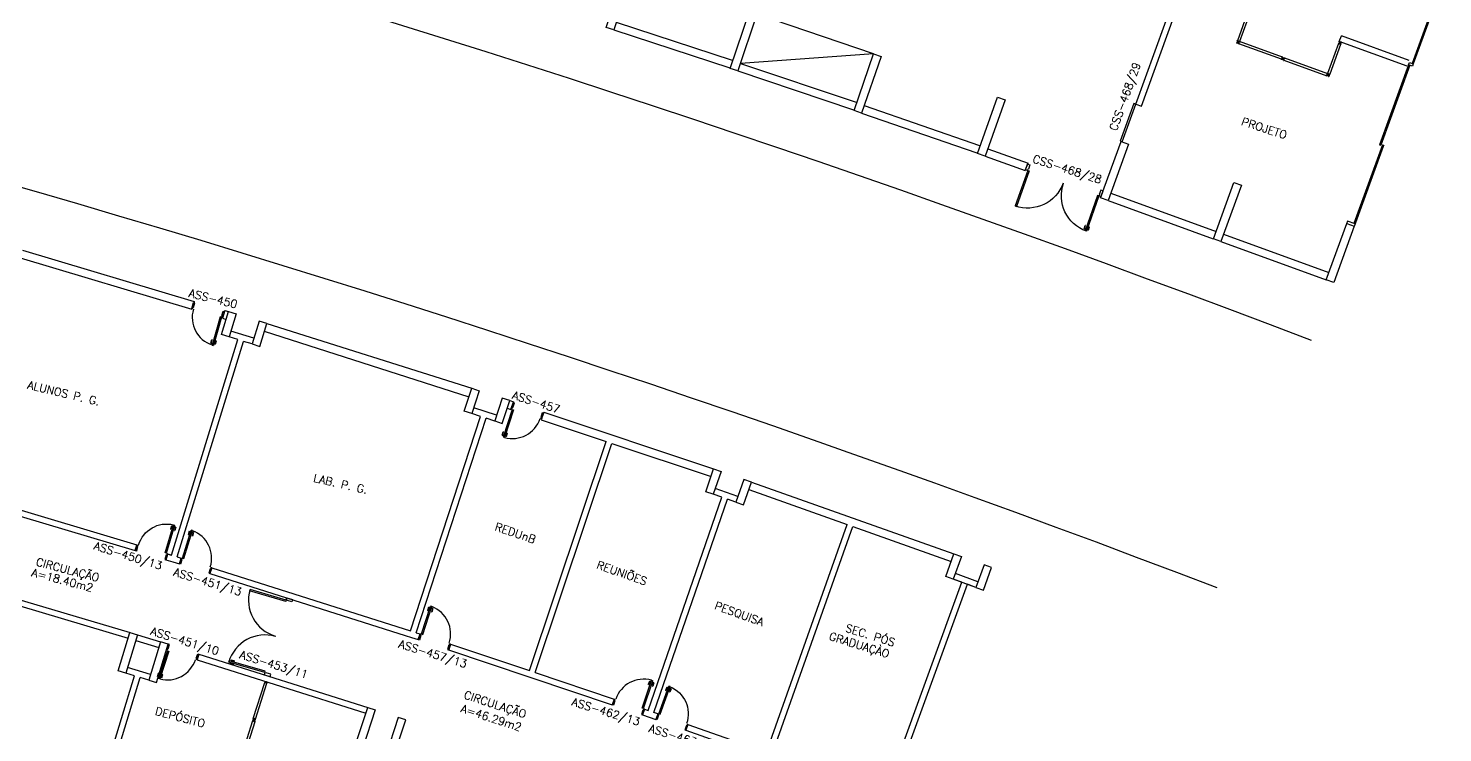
# Model space of a CAD drawing. Extents: x -152 to 150, y 325 to 437.
# Drawn here: x 104.86 to 140.21, y 347.88 to 365.49 of the extents above; entities that cross this region are included whole.
import ezdxf
from ezdxf.enums import TextEntityAlignment as Align

# ---------------------------------------------------------------- set-up
doc = ezdxf.new("R2010")
doc.units = 0
doc.header["$LTSCALE"] = 0.01
doc.header["$MEASUREMENT"] = 0
doc.layers.get('0').update_dxf_attribs({"linetype": 'CONTINUOUS'})
for name, color, linetype in [('ALV', 2, 'CONTINUOUS'), ('AREA', 2, 'CONTINUOUS'), ('DIV', 2, 'CONTINUOUS'), ('ESQ', 1, 'CONTINUOUS'), ('ESTR', 3, 'CONTINUOUS'), ('PISO', 1, 'CONTINUOUS'), ('TEXTO', 2, 'CONTINUOUS'), ('TEXTO-ENDEREÇO', 2, 'CONTINUOUS')]:
    doc.layers.add(name, color=color, linetype=linetype)
doc.styles.add('UNB-100', font='simplex.shx', dxfattribs={"height": 3})
doc.styles.add('UNB-100-1', font='simplex.shx', dxfattribs={"height": 0.2})

# ---------------------------------------------------------------- blocks, each defined once
blk = doc.blocks.new('PILAR-SSC')
blk.add_lwpolyline([(0.203, -42.962), (0.203, -44.462), (0.003, -44.462), (0.003, -42.962)], close=True)
blk = doc.blocks.new('PTDP-SSC')
at = {"color": 2}
for p, q in [((0.055, 1.015), (0.09, 1.015)), ((0.055, 0.075), (0.055, 1.015)), ((0.09, 0.075), (0.09, 1.015)), ((1.91, 0.075), (1.91, 1.015)), ((1.945, 1.015), (1.91, 1.015)), ((1.945, 0.075), (1.945, 1.015)), ((0.05, 0.075), (0, 0.075)), ((0, 0.075), (0, -0.075)), ((0.05, 0.04), (0.05, 0.075)), ((0.06, 0.04), (0.05, 0.04)), ((0.055, 0.075), (0.09, 0.075)), ((0.06, -0.075), (0.06, 0.04)), ((1.945, 0.075), (1.91, 0.075)), ((1.94, -0.075), (1.94, 0.04)), ((1.94, 0.04), (1.95, 0.04)), ((1.95, 0.04), (1.95, 0.075)), ((1.95, 0.075), (2, 0.075)), ((2, 0.075), (2, -0.075)), ((0, -0.075), (0.06, -0.075)), ((2, -0.075), (1.94, -0.075))]:
    blk.add_line(p, q, dxfattribs=at)
at = {"color": 1}
for centre, start, end in [((0.055, 0.075), 0, 90), ((1.945, 0.075), 90, 180)]:
    blk.add_arc(centre, 0.94, start, end, dxfattribs=at)
blk = doc.blocks.new('PD80-SSC')
at = {"color": 2}
for p, q in [((-0.777, 0.01), (-0.777, -0.03)), ((-0.777, 0.01), (-0.687, 0.01)), ((-0.687, 0), (-0.687, 0.01)), ((-0.075, 0), (0.075, 0)), ((-0.075, 0), (-0.075, -0.02)), ((0.075, -0.03), (0.075, 0)), ((-0.817, -0.065), (-0.817, -0.03)), ((-0.085, -0.03), (-0.817, -0.03)), ((-0.085, -0.065), (-0.817, -0.065)), ((-0.777, -0.105), (-0.777, -0.065)), ((-0.777, -0.105), (-0.687, -0.105)), ((-0.767, 0), (-0.767, -0.03)), ((-0.767, 0), (-0.687, 0)), ((-0.767, -0.095), (-0.767, -0.065)), ((-0.767, -0.095), (-0.687, -0.095)), ((-0.687, -0.095), (-0.687, -0.105)), ((-0.085, -0.03), (-0.085, -0.065)), ((-0.075, -0.02), (-0.04, -0.02)), ((-0.04, -0.03), (-0.04, -0.02)), ((-0.04, -0.03), (0.075, -0.03)), ((-0.075, -0.781), (-0.04, -0.781)), ((-0.075, -0.801), (-0.075, -0.781)), ((-0.075, -0.801), (0.075, -0.801)), ((-0.075, -0.802), (0.075, -0.802)), ((-0.04, -0.771), (0.075, -0.771)), ((-0.04, -0.771), (-0.04, -0.781)), ((0.075, -0.771), (0.075, -0.801))]:
    blk.add_line(p, q, dxfattribs=at)
at = {"color": 1}
blk.add_arc((-0.085, -0.03), 0.731, 182.6571, 270, dxfattribs=at)
blk = doc.blocks.new('PE80-SSC')
at = {"color": 2}
for p, q in [((0.075, 0), (-0.075, 0)), ((-0.075, -0.03), (-0.075, 0)), ((0.075, 0), (0.075, -0.02)), ((0.777, 0.01), (0.687, 0.01)), ((0.687, 0), (0.687, 0.01)), ((0.777, 0.01), (0.777, -0.03)), ((0.04, -0.03), (-0.075, -0.03)), ((0.075, -0.02), (0.04, -0.02)), ((0.04, -0.03), (0.04, -0.02)), ((0.085, -0.03), (0.817, -0.03)), ((0.085, -0.03), (0.085, -0.065)), ((0.085, -0.065), (0.817, -0.065)), ((0.767, 0), (0.687, 0)), ((0.767, -0.095), (0.687, -0.095)), ((0.687, -0.095), (0.687, -0.105)), ((0.777, -0.105), (0.687, -0.105)), ((0.767, 0), (0.767, -0.03)), ((0.767, -0.095), (0.767, -0.065)), ((0.777, -0.105), (0.777, -0.065)), ((0.817, -0.065), (0.817, -0.03)), ((0.04, -0.771), (-0.075, -0.771)), ((-0.075, -0.771), (-0.075, -0.801)), ((0.075, -0.801), (-0.075, -0.801)), ((0.075, -0.802), (-0.075, -0.802)), ((0.04, -0.771), (0.04, -0.781)), ((0.075, -0.781), (0.04, -0.781)), ((0.075, -0.801), (0.075, -0.781))]:
    blk.add_line(p, q, dxfattribs=at)
at = {"color": 1}
blk.add_arc((0.085, -0.03), 0.731, 270, 357.3429, dxfattribs=at)
blk = doc.blocks.new('DIVINI-SSC')
for p, q in [((-0.02, 0), (-0.02, -0.008)), ((-0.02, 0), (0.001, 0)), ((-0.005, 0), (0.005, 0)), ((0, 0.005), (0, -0.005)), ((0.001, 0), (0.02, 0)), ((-0.03, -0.008), (-0.02, -0.008)), ((-0.03, -0.008), (-0.03, -0.028)), ((-0.03, -0.028), (-0.008, -0.028)), ((-0.03, -0.03), (0.03, -0.03)), ((-0.03, -0.975), (-0.03, -0.03)), ((-0.009, -0.03), (-0.027, -0.03)), ((-0.008, -0.019), (0.008, -0.019)), ((-0.008, -0.019), (-0.008, -0.028)), ((-0.006, -0.021), (-0.006, -0.03)), ((0.006, -0.021), (-0.006, -0.021)), ((-0.006, -0.023), (-0.006, -0.027)), ((-0.004, -0.021), (0.004, -0.021)), ((0.006, -0.021), (0.006, -0.03)), ((0.006, -0.023), (0.006, -0.027)), ((0.008, -0.019), (0.008, -0.028)), ((0.03, -0.028), (0.008, -0.028)), ((0.009, -0.03), (0.027, -0.03)), ((0.02, 0), (0.02, -0.008)), ((0.03, -0.008), (0.02, -0.008)), ((0.03, -0.008), (0.03, -0.028)), ((0.03, -0.975), (0.03, -0.03)), ((-0.03, -0.975), (0.03, -0.975)), ((-0.009, -0.975), (-0.027, -0.975)), ((-0.006, -0.985), (-0.006, -0.975)), ((0.006, -0.985), (-0.006, -0.985)), ((0.006, -1.01), (-0.006, -1.01)), ((0, -0.985), (0, -0.988)), ((0, -1.003), (0, -1.018)), ((0.004, -0.951), (0.004, -0.953)), ((0.006, -0.985), (0.006, -0.975)), ((0.03, -0.975), (0.009, -0.975)), ((0.009, -0.975), (0.027, -0.975))]:
    blk.add_line(p, q)
blk = doc.blocks.new('DIVMT-SSC')
for p, q in [((0, 0.005), (0, -0.005)), ((0, -0.005), (0, 0.005)), ((-0.03, -0.03), (-0.03, -0.97)), ((0.006, -0.03), (-0.006, -0.03)), ((-0.005, 0), (0.005, 0)), ((0.005, 0), (-0.005, 0)), ((0.006, -0.02), (0.006, -0.03)), ((0.03, -0.03), (0.03, -0.97)), ((0.03, -0.97), (-0.03, -0.97)), ((-0.006, -0.98), (-0.006, -0.97)), ((-0.006, -0.98), (0.006, -0.98)), ((0.006, -1.001), (-0.006, -1.001)), ((0.005, -0.97), (-0.005, -0.97)), ((0, -0.994), (0, -1.007)), ((0, -1.02), (0, -1.021)), ((0.006, -0.98), (0.006, -0.97))]:
    blk.add_line(p, q)
blk.add_lwpolyline([(0.006, -0.02), (-0.006, -0.02), (0.006, -0.02), (0.006, -0.03), (0.03, -0.03), (0.03, -0.008), (0.02, -0.008), (0.02, 0.008), (0.03, 0.008), (0.03, 0.03), (0.006, 0.03), (0.006, 0.02), (-0.006, 0.02), (-0.006, 0.03), (-0.03, 0.03), (-0.03, 0.008), (-0.02, 0.008), (-0.02, -0.008), (-0.03, -0.008), (-0.03, -0.03), (-0.006, -0.03), (-0.006, -0.02), (-0.006, -0.03)])
blk = doc.blocks.new('DIV12-SSC')
for p, q in [((-0.005, 0), (0.005, 0)), ((0, -0.005), (0, 0.005)), ((0.024, 0.019), (0.029, 0.019)), ((0.024, 0.019), (0.024, 0.017)), ((0.024, 0.017), (0.029, 0.017)), ((0.029, 0.03), (0.043, 0.03)), ((0.029, 0.019), (0.029, 0.03)), ((0.029, -0.017), (0.029, 0.017)), ((0.03, 0.029), (1.169, 0.029)), ((0.03, -0.029), (0.03, 0.029)), ((0.043, 0.03), (0.043, 0.029)), ((1.157, 0.03), (1.157, 0.029)), ((1.171, 0.03), (1.157, 0.03)), ((1.169, -0.029), (1.169, 0.029)), ((1.171, 0.019), (1.171, 0.03)), ((1.176, 0.019), (1.171, 0.019)), ((1.176, 0.017), (1.171, 0.017)), ((1.171, -0.017), (1.171, 0.017)), ((1.176, 0.019), (1.176, 0.017)), ((1.195, 0), (1.205, 0)), ((1.2, -0.005), (1.2, 0.005)), ((0.024, -0.017), (0.029, -0.017)), ((0.024, -0.017), (0.024, -0.019)), ((0.024, -0.019), (0.029, -0.019)), ((0.029, -0.031), (0.029, -0.019)), ((0.029, -0.031), (0.043, -0.031)), ((0.03, -0.029), (1.169, -0.029)), ((0.043, -0.029), (0.043, -0.031)), ((1.157, -0.029), (1.157, -0.031)), ((1.171, -0.031), (1.157, -0.031)), ((1.176, -0.017), (1.171, -0.017)), ((1.176, -0.019), (1.171, -0.019)), ((1.171, -0.031), (1.171, -0.019)), ((1.176, -0.017), (1.176, -0.019))]:
    blk.add_line(p, q)
blk = doc.blocks.new('MTDIV-SSC')
for p, q in [((-0.0185, 0.0285), (-0.0285, 0.0285)), ((-0.0285, 0.0185), (-0.0285, 0.0285)), ((-0.0265, 0.0185), (-0.0285, 0.0185)), ((-0.0265, 0.0265), (-0.0185, 0.0265)), ((-0.0265, 0.0235), (-0.0265, 0.0265)), ((-0.0215, 0.0235), (-0.0265, 0.0235)), ((-0.0265, 0.0235), (0.0265, 0.0235)), ((-0.0265, 0.0215), (-0.0235, 0.0215)), ((-0.0265, 0.0185), (-0.0265, 0.0215)), ((-0.0235, 0.0215), (-0.0235, -0.0215)), ((-0.0215, 0.0235), (-0.0215, 0.0215)), ((-0.0215, 0.0215), (0.0215, 0.0215)), ((-0.0215, 0.0195), (-0.0215, -0.0195)), ((-0.0215, 0.0195), (0.0195, 0.0195)), ((-0.0185, 0.0265), (-0.0185, 0.0285)), ((-0.0049, 0), (0.0049, 0)), ((0, -0.0049), (0, 0.0049)), ((0.0195, 0.0095), (0.0115, 0.0095)), ((0.0115, 0.0095), (0.0115, 0.0075)), ((0.0215, 0.0075), (0.0115, 0.0075)), ((0.0135, 0.0075), (0.0135, 0.0055)), ((0.0215, 0.0055), (0.0135, 0.0055)), ((0.0185, 0.0285), (0.0285, 0.0285)), ((0.0185, 0.0265), (0.0185, 0.0285)), ((0.0185, 0.0265), (0.0265, 0.0265)), ((0.0195, 0.0195), (0.0195, 0.0095)), ((0.0215, 0.0235), (0.0265, 0.0235)), ((0.0215, 0.0235), (0.0215, 0.0075)), ((0.0215, 0.0055), (0.0215, -0.0055)), ((0.0265, 0.0215), (0.0235, 0.0215)), ((0.0235, 0.0215), (0.0235, -0.0215)), ((0.0265, 0.0235), (0.0265, 0.0265)), ((0.0265, 0.0185), (0.0265, 0.0215)), ((0.0265, 0.0185), (0.0285, 0.0185)), ((0.0285, 0.0185), (0.0285, 0.0285)), ((-0.0285, -0.0185), (-0.0265, -0.0185)), ((-0.0285, -0.0185), (-0.0285, -0.0285)), ((-0.0185, -0.0285), (-0.0285, -0.0285)), ((-0.0265, -0.0185), (-0.0265, -0.0215)), ((-0.0265, -0.0215), (-0.0235, -0.0215)), ((-0.0215, -0.0235), (-0.0265, -0.0235)), ((-0.0265, -0.0235), (-0.0265, -0.0265)), ((0.0265, -0.0235), (-0.0265, -0.0235)), ((-0.0185, -0.0265), (-0.0265, -0.0265)), ((-0.0215, -0.0195), (0.0195, -0.0195)), ((-0.0215, -0.0215), (-0.0215, -0.0235)), ((-0.0215, -0.0215), (0.0215, -0.0215)), ((-0.0185, -0.0265), (-0.0185, -0.0285)), ((0.0215, -0.0075), (0.0115, -0.0075)), ((0.0115, -0.0075), (0.0115, -0.0095)), ((0.0195, -0.0095), (0.0115, -0.0095)), ((0.0215, -0.0055), (0.0135, -0.0055)), ((0.0135, -0.0055), (0.0135, -0.0075)), ((0.0265, -0.0265), (0.0185, -0.0265)), ((0.0185, -0.0265), (0.0185, -0.0285)), ((0.0185, -0.0285), (0.0285, -0.0285)), ((0.0195, -0.0095), (0.0195, -0.0195)), ((0.0215, -0.0075), (0.0215, -0.0235)), ((0.0215, -0.0235), (0.0265, -0.0235)), ((0.0265, -0.0215), (0.0235, -0.0215)), ((0.0285, -0.0185), (0.0265, -0.0185)), ((0.0265, -0.0185), (0.0265, -0.0215)), ((0.0265, -0.0235), (0.0265, -0.0265)), ((0.0285, -0.0185), (0.0285, -0.0285))]:
    blk.add_line(p, q)

msp = doc.modelspace()

# ---------------------------------------------------------------- linework, layer by layer
at = {"layer": 'ALV'}
for p, q in [((132.535, 363.591), (133.634, 366.611)), ((132.676, 363.54), (133.776, 366.56)), ((119.55, 365.636), (122.45, 364.691)), ((119.488, 365.446), (122.388, 364.501)), ((137.624, 365.159), (137.675, 365.3)), ((139.37, 364.683), (137.675, 365.3)), ((139.319, 364.542), (137.624, 365.159)), ((122.654, 364.609), (125.546, 363.639)), ((122.591, 364.419), (125.483, 363.45)), ((125.75, 363.556), (128.633, 362.561)), ((132.535, 363.591), (132.676, 363.54)), ((125.685, 363.366), (128.568, 362.372)), ((128.836, 362.476), (129.843, 362.119)), ((128.769, 362.287), (129.776, 361.93)), ((129.776, 361.93), (129.843, 362.119)), ((131.913, 361.37), (134.544, 360.412)), ((131.845, 361.182), (134.475, 360.224)), ((134.732, 360.344), (137.363, 359.386)), ((104.712, 359.939), (108.998, 358.662)), ((134.664, 360.156), (137.295, 359.198)), ((104.655, 359.747), (108.941, 358.47)), ((108.998, 358.662), (108.941, 358.47)), ((109.765, 358.434), (109.708, 358.242)), ((109.708, 358.242), (109.804, 358.213)), ((109.765, 358.434), (109.861, 358.405)), ((110.494, 357.74), (109.92, 357.916)), ((110.755, 357.921), (115.869, 356.278)), ((110.816, 358.112), (115.939, 356.491)), ((108.436, 352.319), (110.091, 357.707)), ((108.58, 352.275), (110.234, 357.663)), ((110.091, 357.707), (109.876, 357.773)), ((110.45, 357.597), (110.234, 357.663)), ((116.889, 356.181), (116.983, 356.149)), ((116.983, 356.149), (116.92, 355.96)), ((114.411, 350.429), (116.157, 355.788)), ((114.553, 350.383), (116.3, 355.742)), ((116.157, 355.788), (115.943, 355.858)), ((116.56, 355.815), (115.99, 356.001)), ((116.514, 355.672), (116.3, 355.742)), ((116.824, 355.992), (116.92, 355.96)), ((117.742, 355.895), (117.678, 355.705)), ((117.678, 355.705), (119.302, 355.161)), ((117.742, 355.895), (121.983, 354.473)), ((117.382, 349.435), (119.302, 355.161)), ((117.524, 349.387), (119.444, 355.113)), ((119.444, 355.113), (121.92, 354.283)), ((102.461, 353.942), (107.528, 352.433)), ((102.575, 354.065), (107.572, 352.576)), ((122.593, 353.787), (122.026, 353.982)), ((122.862, 353.958), (125.323, 353.086)), ((122.929, 354.147), (127.993, 352.352)), ((120.352, 348.439), (122.19, 353.767)), ((120.494, 348.39), (122.331, 353.718)), ((122.19, 353.767), (121.977, 353.84)), ((122.544, 353.645), (122.331, 353.718)), ((123.305, 347.393), (125.323, 353.086)), ((123.447, 347.343), (125.464, 353.036)), ((125.464, 353.036), (127.926, 352.164)), ((107.528, 352.433), (107.572, 352.576)), ((108.297, 352.204), (108.464, 352.154)), ((108.298, 352.207), (108.34, 352.347)), ((108.34, 352.347), (108.436, 352.319)), ((108.436, 352.319), (108.34, 352.347)), ((108.464, 352.154), (108.631, 352.101)), ((108.58, 352.275), (108.675, 352.245)), ((108.631, 352.101), (108.675, 352.245)), ((109.395, 351.859), (109.439, 352.003)), ((109.395, 351.859), (114.277, 350.314)), ((109.439, 352.003), (114.411, 350.429)), ((128.59, 351.656), (128.027, 351.861)), ((103.209, 351.476), (107.353, 350.242)), ((103.254, 351.619), (107.398, 350.385)), ((126.259, 346.347), (128.187, 351.643)), ((126.349, 346.156), (128.328, 351.592)), ((128.187, 351.643), (127.975, 351.72)), ((128.539, 351.515), (127.975, 351.72)), ((128.539, 351.515), (128.328, 351.592)), ((114.553, 350.383), (114.648, 350.351)), ((107.544, 350.185), (108.119, 350.013)), ((107.588, 350.326), (108.161, 350.15)), ((114.277, 350.314), (114.436, 350.264)), ((114.436, 350.264), (114.602, 350.209)), ((114.602, 350.209), (114.648, 350.351)), ((115.36, 349.954), (115.407, 350.097)), ((115.407, 350.097), (117.382, 349.435)), ((109.121, 349.848), (109.076, 349.705)), ((109.076, 349.705), (113.294, 348.37)), ((109.121, 349.848), (113.34, 348.513)), ((115.36, 349.954), (119.45, 348.583)), ((106.857, 347.176), (107.51, 349.304)), ((107.51, 349.304), (107.295, 349.37)), ((107.913, 349.337), (107.339, 349.514)), ((117.524, 349.387), (119.497, 348.725)), ((107, 347.132), (107.654, 349.26)), ((107.869, 349.194), (107.654, 349.26)), ((119.497, 348.725), (119.45, 348.583)), ((120.258, 348.47), (120.21, 348.328)), ((120.211, 348.331), (120.538, 348.215)), ((120.258, 348.47), (120.352, 348.439)), ((120.588, 348.356), (120.494, 348.39)), ((120.588, 348.356), (120.538, 348.215)), ((121.344, 348.088), (121.293, 347.947)), ((121.293, 347.947), (125.354, 346.508)), ((121.344, 348.088), (123.305, 347.393))]:
    msp.add_line(p, q, dxfattribs=at)
at = {"layer": 'DIV'}
for p, q in [((135.348, 365.924), (135.076, 365.176)), ((135.402, 365.905), (135.13, 365.157)), ((135.074, 365.175), (135.079, 365.188)), ((135.085, 365.171), (135.074, 365.175)), ((135.13, 365.157), (135.076, 365.176)), ((135.079, 365.188), (135.08, 365.188)), ((135.083, 365.166), (135.085, 365.171)), ((135.083, 365.166), (135.085, 365.165)), ((135.085, 365.165), (135.087, 365.17)), ((135.118, 365.159), (135.087, 365.17)), ((135.109, 365.114), (135.108, 365.112)), ((135.108, 365.112), (135.113, 365.111)), ((135.109, 365.114), (135.114, 365.112)), ((135.109, 365.099), (135.113, 365.111)), ((135.109, 365.099), (135.122, 365.094)), ((135.111, 365.1), (135.131, 365.154)), ((135.114, 365.112), (135.125, 365.143)), ((135.116, 365.154), (135.118, 365.159)), ((135.116, 365.154), (135.118, 365.153)), ((135.118, 365.153), (135.12, 365.158)), ((135.131, 365.154), (135.12, 365.158)), ((135.121, 365.147), (135.12, 365.145)), ((135.12, 365.145), (135.125, 365.143)), ((135.121, 365.147), (135.126, 365.145)), ((135.123, 365.096), (135.122, 365.094)), ((135.126, 365.145), (135.13, 365.157)), ((135.13, 365.157), (135.143, 365.152)), ((135.131, 365.154), (135.136, 365.168)), ((135.134, 365.168), (135.136, 365.168)), ((135.143, 365.152), (135.143, 365.15)), ((137.603, 365.104), (137.332, 364.356)), ((137.657, 365.085), (137.385, 364.337)), ((137.602, 365.107), (137.597, 365.093)), ((137.597, 365.093), (137.599, 365.093)), ((137.613, 365.103), (137.602, 365.107)), ((137.657, 365.085), (137.603, 365.104)), ((137.615, 365.107), (137.613, 365.103)), ((137.617, 365.107), (137.615, 365.102)), ((137.615, 365.107), (137.617, 365.107)), ((137.646, 365.091), (137.615, 365.102)), ((137.645, 365.121), (137.636, 365.125)), ((137.642, 365.128), (137.639, 365.118)), ((137.648, 365.095), (137.646, 365.091)), ((137.65, 365.095), (137.648, 365.09)), ((137.648, 365.095), (137.65, 365.095)), ((137.66, 365.086), (137.648, 365.09)), ((137.653, 365.073), (137.655, 365.072)), ((137.66, 365.086), (137.655, 365.072)), ((136.237, 364.689), (136.183, 364.709)), ((136.226, 364.695), (136.195, 364.707)), ((136.228, 364.7), (136.226, 364.695)), ((136.228, 364.7), (136.23, 364.699)), ((136.23, 364.699), (136.228, 364.695)), ((136.239, 364.69), (136.228, 364.695)), ((136.232, 364.678), (136.234, 364.677)), ((136.239, 364.69), (136.234, 364.677)), ((137.329, 364.355), (137.334, 364.369)), ((137.34, 364.351), (137.329, 364.355)), ((137.385, 364.337), (137.332, 364.356)), ((137.334, 364.369), (137.336, 364.368)), ((137.339, 364.346), (137.34, 364.351)), ((137.339, 364.346), (137.34, 364.346)), ((137.34, 364.346), (137.342, 364.35)), ((137.373, 364.339), (137.342, 364.35)), ((137.371, 364.334), (137.373, 364.339)), ((137.371, 364.334), (137.373, 364.334)), ((137.373, 364.334), (137.375, 364.338)), ((137.386, 364.334), (137.375, 364.338))]:
    msp.add_line(p, q, dxfattribs=at)
msp.add_lwpolyline([(132.535, 363.591), (132.488, 363.608), (132.146, 362.668), (132.193, 362.651)], close=True, dxfattribs=at)
at = {"layer": 'ESQ'}
for p, q in [((140.18, 366.628), (139.444, 364.605)), ((140.209, 366.618), (139.472, 364.595)), ((125.985, 364.85), (123.068, 365.842)), ((125.985, 364.85), (122.654, 364.609)), ((139.357, 364.572), (138.63, 362.573)), ((139.386, 364.562), (138.658, 362.563)), ((139.347, 364.544), (139.375, 364.534)), ((139.356, 364.572), (139.377, 364.629)), ((139.451, 364.538), (139.356, 364.572)), ((139.357, 364.572), (139.386, 364.562)), ((139.377, 364.629), (139.472, 364.595)), ((139.444, 364.605), (139.472, 364.595)), ((139.472, 364.595), (139.451, 364.538)), ((139.454, 364.633), (139.482, 364.623)), ((139, 363.589), (139.028, 363.579)), ((139.01, 363.618), (139.038, 363.607)), ((138.706, 362.577), (137.988, 360.606)), ((138.722, 362.534), (137.993, 360.531)), ((138.63, 362.573), (138.658, 362.563)), ((138.64, 362.601), (138.668, 362.591)), ((138.696, 362.549), (138.724, 362.539)), ((138.706, 362.577), (138.734, 362.567)), ((138.706, 362.577), (138.734, 362.567)), ((138.734, 362.567), (138.722, 362.534)), ((137.829, 360.664), (137.805, 360.599)), ((138.017, 360.596), (137.829, 360.664)), ((131.244, 360.476), (131.273, 360.561)), ((131.244, 360.476), (131.282, 360.463)), ((131.257, 360.482), (131.283, 360.558)), ((131.257, 360.482), (131.285, 360.473)), ((131.283, 360.558), (131.273, 360.561)), ((131.353, 360.439), (131.315, 360.452)), ((131.346, 360.451), (131.318, 360.461)), ((131.346, 360.451), (131.372, 360.527)), ((131.353, 360.439), (131.382, 360.524)), ((131.372, 360.527), (131.382, 360.524)), ((109.927, 349.708), (109.915, 349.67)), ((109.934, 349.695), (109.925, 349.667)), ((109.927, 349.708), (110.013, 349.681)), ((109.934, 349.695), (110.01, 349.671)), ((110.01, 349.671), (110.013, 349.681)), ((109.895, 349.603), (109.905, 349.637)), ((109.895, 349.603), (109.98, 349.576)), ((109.907, 349.61), (109.915, 349.634)), ((109.907, 349.61), (109.983, 349.586)), ((109.983, 349.586), (109.98, 349.577))]:
    msp.add_line(p, q, dxfattribs=at)
at = {"layer": 'ESTR'}
for p, q in [((127.787, 351.789), (127.993, 352.352)), ((128.181, 352.284), (127.975, 351.72)), ((127.993, 352.352), (128.181, 352.284)), ((127.975, 351.72), (127.787, 351.789)), ((128.744, 352.079), (128.539, 351.515)), ((128.727, 351.446), (128.932, 352.01)), ((128.932, 352.01), (128.744, 352.079)), ((128.539, 351.515), (128.727, 351.446))]:
    msp.add_line(p, q, dxfattribs=at)
for points in [[(135.177, 361.565), (134.664, 360.156), (134.476, 360.224), (134.989, 361.634)], [(137.996, 360.539), (137.483, 359.13), (137.295, 359.198), (137.808, 360.608)], [(110.051, 358.347), (109.875, 357.773), (109.684, 357.832), (109.86, 358.405)], [(110.625, 358.171), (110.448, 357.597), (110.64, 357.538), (110.816, 358.112)], [(116.128, 356.429), (115.942, 355.858), (115.752, 355.92), (115.938, 356.491)], [(116.698, 356.243), (116.513, 355.673), (116.703, 355.611), (116.889, 356.181)], [(122.171, 354.408), (121.976, 353.841), (121.787, 353.906), (121.982, 354.473)], [(122.739, 354.212), (122.543, 353.645), (122.732, 353.58), (122.928, 354.147)], [(107.397, 350.385), (107.588, 350.326), (107.294, 349.37), (107.103, 349.429)], [(108.161, 350.15), (107.868, 349.194), (108.059, 349.136), (108.353, 350.092)], [(113.338, 348.514), (113.529, 348.452), (113.219, 347.501), (113.029, 347.563)], [(114.099, 348.266), (113.789, 347.315), (113.979, 347.253), (114.289, 348.204)]]:
    msp.add_lwpolyline(points, close=True, dxfattribs=at)
at = {"layer": 'PISO'}
for radius, end in [(382.359, 90.01762), (375.744, 90.01793)]:
    msp.add_arc((0.463, 0.506), radius, 69.08957, end, dxfattribs=at)

# ---------------------------------------------------------------- block references
at = {"layer": 'DIV', "xscale": -1}
for name, p, rotation in [('MTDIV-SSC', (135.093, 365.138), 69.4661972534627), ('DIV12-SSC', (136.22, 364.728), 340.0241934541004)]:
    msp.add_blockref(name, p, dxfattribs=dict(at, rotation=rotation))
at = {"layer": 'DIV'}
for name, p, rotation in [('MTDIV-SSC', (137.641, 365.123), 340.5821896549106), ('MTDIV-SSC', (136.22, 364.728), 340.5821896548278), ('DIV12-SSC', (136.22, 364.728), 340.0241934541025), ('MTDIV-SSC', (137.348, 364.318), 250.5821896548273), ('PD80-SSC', (108.333, 350.023), 72.09835053408538), ('DIVINI-SSC', (110.801, 349.159), 342.4392000000008), ('DIVMT-SSC', (110.497, 348.196), 342.4392000000008)]:
    msp.add_blockref(name, p, dxfattribs=dict(at, rotation=rotation))
at = {"layer": 'ESQ', "xscale": -1}
for name, p, rotation in [('PTDP-SSC', (129.809, 362.022), 160.4210460882002), ('PE80-SSC', (108.317, 352.277), 253.594580766837), ('PD80-SSC', (120.563, 348.286), 70.50322899261928)]:
    msp.add_blockref(name, p, dxfattribs=dict(at, rotation=rotation))
at = {"layer": 'ESQ'}
for name, p, rotation in [('PE80-SSC', (109.736, 358.338), 253.9794349042746), ('PD80-SSC', (116.952, 356.054), 71.56296107021107), ('PE80-SSC', (108.653, 352.173), 72.52285759186849), ('PTDP-SSC', (110.825, 349.311), 73.69583331497371), ('PE80-SSC', (114.625, 350.28), 71.68026447434978), ('PD80-SSC', (120.234, 348.399), 251.4479905195719)]:
    msp.add_blockref(name, p, dxfattribs=dict(at, rotation=rotation))
at = {"layer": 'ESTR'}
for p, rotation in [((133.071, 407.783), 341.9512195121937), ((136.534, 406.639), 341.4634146341473), ((139.986, 405.466), 340.975609756098), ((143.429, 404.264), 340.4878048780489), ((146.861, 403.032), 340.0000048780502)]:
    msp.add_blockref('PILAR-SSC', p, dxfattribs=dict(at, rotation=rotation))

# ---------------------------------------------------------------- texts
at = {"layer": 'AREA', "style": 'UNB-100'}
for s, rotation, p in [('A=18.40m2', 345.3133, (104.921, 351.799)), ('A=46.29m2', 341.8498, (115.646, 348.406))]:
    msp.add_text(s, height=0.2, rotation=rotation, dxfattribs=at).set_placement(p)
at = {"layer": 'TEXTO', "style": 'UNB-100'}
for s, rotation, p in [('PROJETO', 342.2394, (135.159, 363.072)), ('ALUNOS P. G.', 346.6286, (104.819, 356.484)), ('LAB. P. G.', 347.113, (111.968, 354.157)), ('REDUnB', 341.1678, (116.498, 352.948)), ('CIRCULAÇÃO', 345.3133, (105.032, 352.064)), ('REUNIÕES', 340.6704, (119.041, 351.996)), ('PESQUISA', 340.2193, (121.989, 350.978)), ('  GRADUAÇÀO', 342.828, (124.589, 350.29)), ('SEC. PÓS  ', 342.828, (125.262, 350.413)), ('CIRCULAÇÃO', 341.8498, (115.724, 348.748)), ('DEPÓSITO', 345.092, (108.009, 348.336))]:
    msp.add_text(s, height=0.2, rotation=rotation, dxfattribs=at).set_placement(p)
at = {"layer": 'TEXTO-ENDEREÇO', "style": 'UNB-100-1'}
for s, rotation, p in [('CSS-468/29', 70.1247, (132.361, 363.746)), ('CSS-468/28', 342.488, (130.794, 361.87)), ('ASS-450', 346.0863, (109.452, 358.632)), ('ASS-457', 342.3322, (117.52, 356.048)), ('ASS-450/13', 342.9402, (107.321, 352.212)), ('ASS-451/13', 342.9402, (109.31, 351.557)), ('ASS-451/10', 342.9402, (108.741, 350.077)), ('ASS-457/13', 342.9402, (114.94, 349.758)), ('ASS-453/11', 342.9402, (110.965, 349.491)), ('ASS-462/13', 342.9402, (119.265, 348.313)), ('ASS-463/13', 342.9402, (121.19, 347.65))]:
    msp.add_text(s, height=0.2, rotation=rotation, dxfattribs=at).set_placement(p, align=Align.CENTER)

doc.saveas('drawing.dxf')
